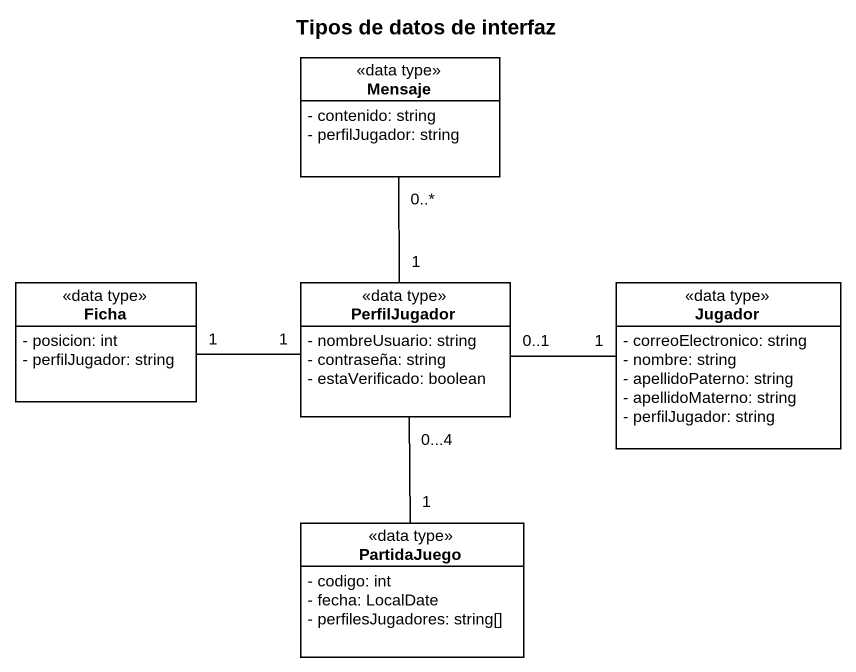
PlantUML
@startuml
title Tipos de datos de interfaz
hide circle
hide empty members
skinparam classAttributeIconSize 0
class Mensaje <<data type>> {
  - contenido: string
  - perfilJugador: string
}
class Ficha <<data type>> {
  - posicion: int
  - perfilJugador: string
}
class PerfilJugador <<data type>> {
  - nombreUsuario: string
  - contraseña: string
  - estaVerificado: boolean
}
class Jugador <<data type>> {
  - correoElectronico: string
  - nombre: string
  - apellidoPaterno: string
  - apellidoMaterno: string
  - perfilJugador: string
}
class PartidaJuego <<data type>> {
  - codigo: int
  - fecha: LocalDate
  - perfilesJugadores: string[]
}
Mensaje "0..*" -- "1" PerfilJugador
PerfilJugador "1" -left- "1" Ficha
PerfilJugador "0..1" -right- "1" Jugador
PerfilJugador "0...4" -- "1" PartidaJuego
@enduml
